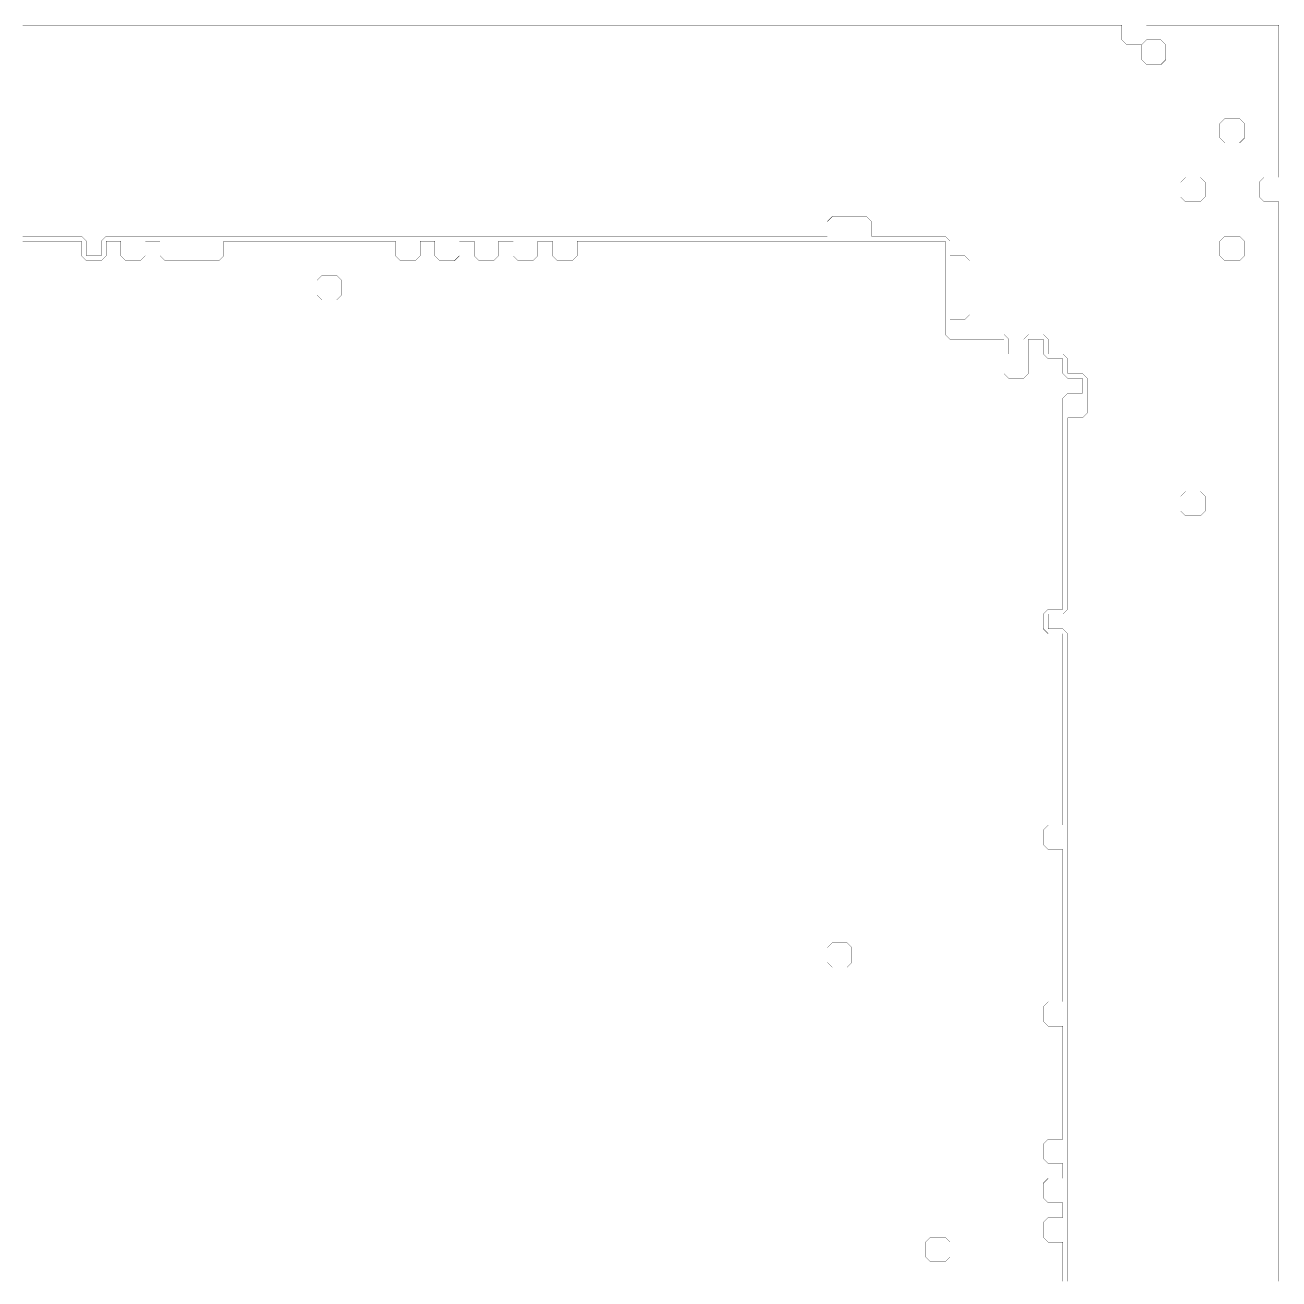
# Model space of a CAD drawing. Header units: metres. Extents: x 0 to 4990, y -4990 to 0.
# Drawn here: x 2495 to 4990, y -2495 to 0 of the extents above; entities that cross this region are included whole.
import ezdxf

# ---------------------------------------------------------------- set-up
doc = ezdxf.new("R2010")
doc.units = ezdxf.units.M
doc.layers.add('conductor', color=1, linetype='Continuous')
doc.layers.add('substrate', color=5, linetype='Continuous')

msp = doc.modelspace()

# ---------------------------------------------------------------- linework, layer by layer
at = {"layer": 'conductor', "const_width": 0.5}
msp.add_lwpolyline([(4560.546875, -2500), (4560.546875, -2490.234375), (4560.546875, -2480.46875), (4560.546875, -2470.703125), (4560.546875, -2460.9375), (4560.546875, -2451.171875), (4560.546875, -2441.40625), (4560.546875, -2431.640625), (4560.546875, -2421.875), (4550.78125, -2421.875), (4541.015625, -2421.875), (4531.25, -2421.875), (4521.484375, -2412.109375), (4521.484375, -2402.34375), (4521.484375, -2392.578125), (4521.484375, -2382.8125), (4531.25, -2373.046875), (4541.015625, -2373.046875), (4550.78125, -2373.046875), (4560.546875, -2373.046875), (4560.546875, -2363.28125), (4560.546875, -2353.515625), (4560.546875, -2343.75), (4550.78125, -2343.75), (4541.015625, -2343.75), (4531.25, -2343.75), (4521.484375, -2333.984375), (4521.484375, -2324.21875), (4521.484375, -2314.453125), (4521.484375, -2304.6875), (4531.25, -2294.921875), (4541.015625, -2294.921875), (4550.78125, -2294.921875), (4560.546875, -2294.921875), (4560.546875, -2285.15625), (4560.546875, -2275.390625), (4560.546875, -2265.625), (4550.78125, -2265.625), (4541.015625, -2265.625), (4531.25, -2265.625), (4521.484375, -2255.859375), (4521.484375, -2246.09375), (4521.484375, -2236.328125), (4521.484375, -2226.5625), (4531.25, -2216.796875), (4541.015625, -2216.796875), (4550.78125, -2216.796875), (4560.546875, -2216.796875), (4560.546875, -2207.03125), (4560.546875, -2197.265625), (4560.546875, -2187.5), (4560.546875, -2177.734375), (4560.546875, -2167.96875), (4560.546875, -2158.203125), (4560.546875, -2148.4375), (4560.546875, -2138.671875), (4560.546875, -2128.90625), (4560.546875, -2119.140625), (4560.546875, -2109.375), (4560.546875, -2099.609375), (4560.546875, -2089.84375), (4560.546875, -2080.078125), (4560.546875, -2070.3125), (4560.546875, -2060.546875), (4560.546875, -2050.78125), (4560.546875, -2041.015625), (4560.546875, -2031.25), (4560.546875, -2021.484375), (4560.546875, -2011.71875), (4560.546875, -2001.953125), (4560.546875, -1992.1875), (4550.78125, -1992.1875), (4541.015625, -1992.1875), (4531.25, -1992.1875), (4521.484375, -1982.421875), (4521.484375, -1972.65625), (4521.484375, -1962.890625), (4521.484375, -1953.125), (4531.25, -1943.359375), (4541.015625, -1943.359375), (4550.78125, -1943.359375), (4560.546875, -1943.359375), (4560.546875, -1933.59375), (4560.546875, -1923.828125), (4560.546875, -1914.0625), (4560.546875, -1904.296875), (4560.546875, -1894.53125), (4560.546875, -1884.765625), (4560.546875, -1875), (4560.546875, -1865.234375), (4560.546875, -1855.46875), (4560.546875, -1845.703125), (4560.546875, -1835.9375), (4560.546875, -1826.171875), (4560.546875, -1816.40625), (4560.546875, -1806.640625), (4560.546875, -1796.875), (4560.546875, -1787.109375), (4560.546875, -1777.34375), (4560.546875, -1767.578125), (4560.546875, -1757.8125), (4560.546875, -1748.046875), (4560.546875, -1738.28125), (4560.546875, -1728.515625), (4560.546875, -1718.75), (4560.546875, -1708.984375), (4560.546875, -1699.21875), (4560.546875, -1689.453125), (4560.546875, -1679.6875), (4560.546875, -1669.921875), (4560.546875, -1660.15625), (4560.546875, -1650.390625), (4560.546875, -1640.625), (4550.78125, -1640.625), (4541.015625, -1640.625), (4531.25, -1640.625), (4521.484375, -1630.859375), (4521.484375, -1621.09375), (4521.484375, -1611.328125), (4521.484375, -1601.5625), (4531.25, -1591.796875), (4541.015625, -1591.796875), (4550.78125, -1591.796875), (4560.546875, -1591.796875), (4560.546875, -1582.03125), (4560.546875, -1572.265625), (4560.546875, -1562.5), (4560.546875, -1552.734375), (4560.546875, -1542.96875), (4560.546875, -1533.203125), (4560.546875, -1523.4375), (4560.546875, -1513.671875), (4560.546875, -1503.90625), (4560.546875, -1494.140625), (4560.546875, -1484.375), (4560.546875, -1474.609375), (4560.546875, -1464.84375), (4560.546875, -1455.078125), (4560.546875, -1445.3125), (4560.546875, -1435.546875), (4560.546875, -1425.78125), (4560.546875, -1416.015625), (4560.546875, -1406.25), (4560.546875, -1396.484375), (4560.546875, -1386.71875), (4560.546875, -1376.953125), (4560.546875, -1367.1875), (4560.546875, -1357.421875), (4560.546875, -1347.65625), (4560.546875, -1337.890625), (4560.546875, -1328.125), (4560.546875, -1318.359375), (4560.546875, -1308.59375), (4560.546875, -1298.828125), (4560.546875, -1289.0625), (4560.546875, -1279.296875), (4560.546875, -1269.53125), (4560.546875, -1259.765625), (4560.546875, -1250), (4560.546875, -1240.234375), (4560.546875, -1230.46875), (4560.546875, -1220.703125), (4560.546875, -1210.9375), (4550.78125, -1210.9375), (4541.015625, -1210.9375), (4531.25, -1210.9375), (4521.484375, -1201.171875), (4521.484375, -1191.40625), (4521.484375, -1181.640625), (4521.484375, -1171.875), (4531.25, -1162.109375), (4541.015625, -1162.109375), (4550.78125, -1162.109375), (4560.546875, -1162.109375), (4560.546875, -1152.34375), (4560.546875, -1142.578125), (4560.546875, -1132.8125), (4560.546875, -1123.046875), (4560.546875, -1113.28125), (4560.546875, -1103.515625), (4560.546875, -1093.75), (4560.546875, -1083.984375), (4560.546875, -1074.21875), (4560.546875, -1064.453125), (4560.546875, -1054.6875), (4560.546875, -1044.921875), (4560.546875, -1035.15625), (4560.546875, -1025.390625), (4560.546875, -1015.625), (4560.546875, -1005.859375), (4560.546875, -996.09375), (4560.546875, -986.328125), (4560.546875, -976.5625), (4560.546875, -966.796875), (4560.546875, -957.03125), (4560.546875, -947.265625), (4560.546875, -937.5), (4560.546875, -927.734375), (4560.546875, -917.96875), (4560.546875, -908.203125), (4560.546875, -898.4375), (4560.546875, -888.671875), (4560.546875, -878.90625), (4560.546875, -869.140625), (4560.546875, -859.375), (4560.546875, -849.609375), (4560.546875, -839.84375), (4560.546875, -830.078125), (4560.546875, -820.3125), (4560.546875, -810.546875), (4560.546875, -800.78125), (4560.546875, -791.015625), (4560.546875, -781.25), (4560.546875, -771.484375), (4560.546875, -761.71875), (4560.546875, -751.953125), (4560.546875, -742.1875), (4570.3125, -732.421875), (4580.078125, -732.421875), (4589.84375, -732.421875), (4599.609375, -732.421875), (4599.609375, -722.65625), (4599.609375, -712.890625), (4599.609375, -703.125), (4589.84375, -703.125), (4580.078125, -703.125), (4570.3125, -703.125), (4560.546875, -693.359375), (4560.546875, -683.59375), (4560.546875, -673.828125), (4560.546875, -664.0625), (4550.78125, -664.0625), (4541.015625, -664.0625), (4531.25, -664.0625), (4521.484375, -654.296875), (4521.484375, -644.53125), (4521.484375, -634.765625), (4521.484375, -625), (4511.71875, -625), (4501.953125, -625), (4492.1875, -625), (4492.1875, -634.765625), (4492.1875, -644.53125), (4492.1875, -654.296875), (4492.1875, -664.0625), (4492.1875, -673.828125), (4492.1875, -683.59375), (4492.1875, -693.359375), (4482.421875, -703.125), (4472.65625, -703.125), (4462.890625, -703.125), (4453.125, -703.125), (4443.359375, -693.359375), (4443.359375, -683.59375), (4443.359375, -673.828125), (4443.359375, -664.0625), (4443.359375, -654.296875), (4443.359375, -644.53125), (4443.359375, -634.765625), (4443.359375, -625), (4433.59375, -625), (4423.828125, -625), (4414.0625, -625), (4404.296875, -625), (4394.53125, -625), (4384.765625, -625), (4375, -625), (4365.234375, -625), (4355.46875, -625), (4345.703125, -625), (4335.9375, -625), (4326.171875, -615.234375), (4326.171875, -605.46875), (4326.171875, -595.703125), (4326.171875, -585.9375), (4326.171875, -576.171875), (4326.171875, -566.40625), (4326.171875, -556.640625), (4326.171875, -546.875), (4326.171875, -537.109375), (4326.171875, -527.34375), (4326.171875, -517.578125), (4326.171875, -507.8125), (4326.171875, -498.046875), (4326.171875, -488.28125), (4326.171875, -478.515625), (4326.171875, -468.75), (4326.171875, -458.984375), (4326.171875, -449.21875), (4326.171875, -439.453125), (4326.171875, -429.6875), (4316.40625, -429.6875), (4306.640625, -429.6875), (4296.875, -429.6875), (4287.109375, -429.6875), (4277.34375, -429.6875), (4267.578125, -429.6875), (4257.8125, -429.6875), (4248.046875, -429.6875), (4238.28125, -429.6875), (4228.515625, -429.6875), (4218.75, -429.6875), (4208.984375, -429.6875), (4199.21875, -429.6875), (4189.453125, -429.6875), (4179.6875, -429.6875), (4169.921875, -429.6875), (4160.15625, -429.6875), (4150.390625, -429.6875), (4140.625, -429.6875), (4130.859375, -429.6875), (4121.09375, -429.6875), (4111.328125, -429.6875), (4101.5625, -429.6875), (4091.796875, -429.6875), (4082.03125, -429.6875), (4072.265625, -429.6875), (4062.5, -429.6875), (4052.734375, -429.6875), (4042.96875, -429.6875), (4033.203125, -429.6875), (4023.4375, -429.6875), (4013.671875, -429.6875), (4003.90625, -429.6875), (3994.140625, -429.6875), (3984.375, -429.6875), (3974.609375, -429.6875), (3964.84375, -429.6875), (3955.078125, -429.6875), (3945.3125, -429.6875), (3935.546875, -429.6875), (3925.78125, -429.6875), (3916.015625, -429.6875), (3906.25, -429.6875), (3896.484375, -429.6875), (3886.71875, -429.6875), (3876.953125, -429.6875), (3867.1875, -429.6875), (3857.421875, -429.6875), (3847.65625, -429.6875), (3837.890625, -429.6875), (3828.125, -429.6875), (3818.359375, -429.6875), (3808.59375, -429.6875), (3798.828125, -429.6875), (3789.0625, -429.6875), (3779.296875, -429.6875), (3769.53125, -429.6875), (3759.765625, -429.6875), (3750, -429.6875), (3740.234375, -429.6875), (3730.46875, -429.6875), (3720.703125, -429.6875), (3710.9375, -429.6875), (3701.171875, -429.6875), (3691.40625, -429.6875), (3681.640625, -429.6875), (3671.875, -429.6875), (3662.109375, -429.6875), (3652.34375, -429.6875), (3642.578125, -429.6875), (3632.8125, -429.6875), (3623.046875, -429.6875), (3613.28125, -429.6875), (3603.515625, -429.6875), (3593.75, -429.6875), (3593.75, -439.453125), (3593.75, -449.21875), (3593.75, -458.984375), (3583.984375, -468.75), (3574.21875, -468.75), (3564.453125, -468.75), (3554.6875, -468.75), (3544.921875, -458.984375), (3544.921875, -449.21875), (3544.921875, -439.453125), (3544.921875, -429.6875), (3535.15625, -429.6875), (3525.390625, -429.6875), (3515.625, -429.6875), (3515.625, -439.453125), (3515.625, -449.21875), (3515.625, -458.984375), (3505.859375, -468.75), (3496.09375, -468.75), (3486.328125, -468.75), (3476.5625, -468.75), (3466.796875, -458.984375), (3466.796875, -449.21875), (3466.796875, -439.453125), (3466.796875, -429.6875), (3457.03125, -429.6875), (3447.265625, -429.6875), (3437.5, -429.6875), (3437.5, -439.453125), (3437.5, -449.21875), (3437.5, -458.984375), (3427.734375, -468.75), (3417.96875, -468.75), (3408.203125, -468.75), (3398.4375, -468.75), (3388.671875, -458.984375), (3388.671875, -449.21875), (3388.671875, -439.453125), (3388.671875, -429.6875), (3378.90625, -429.6875), (3369.140625, -429.6875), (3359.375, -429.6875), (3359.375, -439.453125), (3359.375, -449.21875), (3359.375, -458.984375), (3349.609375, -468.75), (3339.84375, -468.75), (3330.078125, -468.75), (3320.3125, -468.75), (3310.546875, -458.984375), (3310.546875, -449.21875), (3310.546875, -439.453125), (3310.546875, -429.6875), (3300.78125, -429.6875), (3291.015625, -429.6875), (3281.25, -429.6875), (3281.25, -439.453125), (3281.25, -449.21875), (3281.25, -458.984375), (3271.484375, -468.75), (3261.71875, -468.75), (3251.953125, -468.75), (3242.1875, -468.75), (3232.421875, -458.984375), (3232.421875, -449.21875), (3232.421875, -439.453125), (3232.421875, -429.6875), (3222.65625, -429.6875), (3212.890625, -429.6875), (3203.125, -429.6875), (3193.359375, -429.6875), (3183.59375, -429.6875), (3173.828125, -429.6875), (3164.0625, -429.6875), (3154.296875, -429.6875), (3144.53125, -429.6875), (3134.765625, -429.6875), (3125, -429.6875), (3115.234375, -429.6875), (3105.46875, -429.6875), (3095.703125, -429.6875), (3085.9375, -429.6875), (3076.171875, -429.6875), (3066.40625, -429.6875), (3056.640625, -429.6875), (3046.875, -429.6875), (3037.109375, -429.6875), (3027.34375, -429.6875), (3017.578125, -429.6875), (3007.8125, -429.6875), (2998.046875, -429.6875), (2988.28125, -429.6875), (2978.515625, -429.6875), (2968.75, -429.6875), (2958.984375, -429.6875), (2949.21875, -429.6875), (2939.453125, -429.6875), (2929.6875, -429.6875), (2919.921875, -429.6875), (2910.15625, -429.6875), (2900.390625, -429.6875), (2890.625, -429.6875), (2890.625, -439.453125), (2890.625, -449.21875), (2890.625, -458.984375), (2880.859375, -468.75), (2871.09375, -468.75), (2861.328125, -468.75), (2851.5625, -468.75), (2841.796875, -468.75), (2832.03125, -468.75), (2822.265625, -468.75), (2812.5, -468.75), (2802.734375, -468.75), (2792.96875, -468.75), (2783.203125, -468.75), (2773.4375, -468.75), (2763.671875, -458.984375), (2763.671875, -449.21875), (2763.671875, -439.453125), (2763.671875, -429.6875), (2753.90625, -429.6875), (2744.140625, -429.6875), (2734.375, -429.6875), (2734.375, -439.453125), (2734.375, -449.21875), (2734.375, -458.984375), (2724.609375, -468.75), (2714.84375, -468.75), (2705.078125, -468.75), (2695.3125, -468.75), (2685.546875, -458.984375), (2685.546875, -449.21875), (2685.546875, -439.453125), (2685.546875, -429.6875), (2675.78125, -429.6875), (2666.015625, -429.6875), (2656.25, -429.6875), (2656.25, -439.453125), (2656.25, -449.21875), (2656.25, -458.984375), (2646.484375, -468.75), (2636.71875, -468.75), (2626.953125, -468.75), (2617.1875, -468.75), (2607.421875, -458.984375), (2607.421875, -449.21875), (2607.421875, -439.453125), (2607.421875, -429.6875), (2597.65625, -429.6875), (2587.890625, -429.6875), (2578.125, -429.6875), (2568.359375, -429.6875), (2558.59375, -429.6875), (2548.828125, -429.6875), (2539.0625, -429.6875), (2529.296875, -429.6875), (2519.53125, -429.6875), (2509.765625, -429.6875), (2500, -429.6875), (2490.234375, -429.6875)], dxfattribs=at)
for points in [[(3076.171875, -507.8125), (3085.9375, -498.046875), (3095.703125, -498.046875), (3105.46875, -498.046875), (3115.234375, -498.046875), (3125, -507.8125), (3125, -517.578125), (3125, -527.34375), (3125, -537.109375), (3115.234375, -546.875), (3105.46875, -546.875), (3095.703125, -546.875), (3085.9375, -546.875), (3076.171875, -537.109375), (3076.171875, -527.34375), (3076.171875, -517.578125)], [(4091.796875, -1835.9375), (4101.5625, -1826.171875), (4111.328125, -1826.171875), (4121.09375, -1826.171875), (4130.859375, -1826.171875), (4140.625, -1835.9375), (4140.625, -1845.703125), (4140.625, -1855.46875), (4140.625, -1865.234375), (4130.859375, -1875), (4121.09375, -1875), (4111.328125, -1875), (4101.5625, -1875), (4091.796875, -1865.234375), (4091.796875, -1855.46875), (4091.796875, -1845.703125)], [(4287.109375, -2421.875), (4296.875, -2412.109375), (4306.640625, -2412.109375), (4316.40625, -2412.109375), (4326.171875, -2412.109375), (4335.9375, -2421.875), (4335.9375, -2431.640625), (4335.9375, -2441.40625), (4335.9375, -2451.171875), (4326.171875, -2460.9375), (4316.40625, -2460.9375), (4306.640625, -2460.9375), (4296.875, -2460.9375), (4287.109375, -2451.171875), (4287.109375, -2441.40625), (4287.109375, -2431.640625)]]:
    msp.add_lwpolyline(points, close=True, dxfattribs=at)
at = {"layer": 'substrate', "const_width": 0.5}
for points in [[(4990.234375, -2500), (4990.234375, -2490.234375), (4990.234375, -2480.46875), (4990.234375, -2470.703125), (4990.234375, -2460.9375), (4990.234375, -2451.171875), (4990.234375, -2441.40625), (4990.234375, -2431.640625), (4990.234375, -2421.875), (4990.234375, -2412.109375), (4990.234375, -2402.34375), (4990.234375, -2392.578125), (4990.234375, -2382.8125), (4990.234375, -2373.046875), (4990.234375, -2363.28125), (4990.234375, -2353.515625), (4990.234375, -2343.75), (4990.234375, -2333.984375), (4990.234375, -2324.21875), (4990.234375, -2314.453125), (4990.234375, -2304.6875), (4990.234375, -2294.921875), (4990.234375, -2285.15625), (4990.234375, -2275.390625), (4990.234375, -2265.625), (4990.234375, -2255.859375), (4990.234375, -2246.09375), (4990.234375, -2236.328125), (4990.234375, -2226.5625), (4990.234375, -2216.796875), (4990.234375, -2207.03125), (4990.234375, -2197.265625), (4990.234375, -2187.5), (4990.234375, -2177.734375), (4990.234375, -2167.96875), (4990.234375, -2158.203125), (4990.234375, -2148.4375), (4990.234375, -2138.671875), (4990.234375, -2128.90625), (4990.234375, -2119.140625), (4990.234375, -2109.375), (4990.234375, -2099.609375), (4990.234375, -2089.84375), (4990.234375, -2080.078125), (4990.234375, -2070.3125), (4990.234375, -2060.546875), (4990.234375, -2050.78125), (4990.234375, -2041.015625), (4990.234375, -2031.25), (4990.234375, -2021.484375), (4990.234375, -2011.71875), (4990.234375, -2001.953125), (4990.234375, -1992.1875), (4990.234375, -1982.421875), (4990.234375, -1972.65625), (4990.234375, -1962.890625), (4990.234375, -1953.125), (4990.234375, -1943.359375), (4990.234375, -1933.59375), (4990.234375, -1923.828125), (4990.234375, -1914.0625), (4990.234375, -1904.296875), (4990.234375, -1894.53125), (4990.234375, -1884.765625), (4990.234375, -1875), (4990.234375, -1865.234375), (4990.234375, -1855.46875), (4990.234375, -1845.703125), (4990.234375, -1835.9375), (4990.234375, -1826.171875), (4990.234375, -1816.40625), (4990.234375, -1806.640625), (4990.234375, -1796.875), (4990.234375, -1787.109375), (4990.234375, -1777.34375), (4990.234375, -1767.578125), (4990.234375, -1757.8125), (4990.234375, -1748.046875), (4990.234375, -1738.28125), (4990.234375, -1728.515625), (4990.234375, -1718.75), (4990.234375, -1708.984375), (4990.234375, -1699.21875), (4990.234375, -1689.453125), (4990.234375, -1679.6875), (4990.234375, -1669.921875), (4990.234375, -1660.15625), (4990.234375, -1650.390625), (4990.234375, -1640.625), (4990.234375, -1630.859375), (4990.234375, -1621.09375), (4990.234375, -1611.328125), (4990.234375, -1601.5625), (4990.234375, -1591.796875), (4990.234375, -1582.03125), (4990.234375, -1572.265625), (4990.234375, -1562.5), (4990.234375, -1552.734375), (4990.234375, -1542.96875), (4990.234375, -1533.203125), (4990.234375, -1523.4375), (4990.234375, -1513.671875), (4990.234375, -1503.90625), (4990.234375, -1494.140625), (4990.234375, -1484.375), (4990.234375, -1474.609375), (4990.234375, -1464.84375), (4990.234375, -1455.078125), (4990.234375, -1445.3125), (4990.234375, -1435.546875), (4990.234375, -1425.78125), (4990.234375, -1416.015625), (4990.234375, -1406.25), (4990.234375, -1396.484375), (4990.234375, -1386.71875), (4990.234375, -1376.953125), (4990.234375, -1367.1875), (4990.234375, -1357.421875), (4990.234375, -1347.65625), (4990.234375, -1337.890625), (4990.234375, -1328.125), (4990.234375, -1318.359375), (4990.234375, -1308.59375), (4990.234375, -1298.828125), (4990.234375, -1289.0625), (4990.234375, -1279.296875), (4990.234375, -1269.53125), (4990.234375, -1259.765625), (4990.234375, -1250), (4990.234375, -1240.234375), (4990.234375, -1230.46875), (4990.234375, -1220.703125), (4990.234375, -1210.9375), (4990.234375, -1201.171875), (4990.234375, -1191.40625), (4990.234375, -1181.640625), (4990.234375, -1171.875), (4990.234375, -1162.109375), (4990.234375, -1152.34375), (4990.234375, -1142.578125), (4990.234375, -1132.8125), (4990.234375, -1123.046875), (4990.234375, -1113.28125), (4990.234375, -1103.515625), (4990.234375, -1093.75), (4990.234375, -1083.984375), (4990.234375, -1074.21875), (4990.234375, -1064.453125), (4990.234375, -1054.6875), (4990.234375, -1044.921875), (4990.234375, -1035.15625), (4990.234375, -1025.390625), (4990.234375, -1015.625), (4990.234375, -1005.859375), (4990.234375, -996.09375), (4990.234375, -986.328125), (4990.234375, -976.5625), (4990.234375, -966.796875), (4990.234375, -957.03125), (4990.234375, -947.265625), (4990.234375, -937.5), (4990.234375, -927.734375), (4990.234375, -917.96875), (4990.234375, -908.203125), (4990.234375, -898.4375), (4990.234375, -888.671875), (4990.234375, -878.90625), (4990.234375, -869.140625), (4990.234375, -859.375), (4990.234375, -849.609375), (4990.234375, -839.84375), (4990.234375, -830.078125), (4990.234375, -820.3125), (4990.234375, -810.546875), (4990.234375, -800.78125), (4990.234375, -791.015625), (4990.234375, -781.25), (4990.234375, -771.484375), (4990.234375, -761.71875), (4990.234375, -751.953125), (4990.234375, -742.1875), (4990.234375, -732.421875), (4990.234375, -722.65625), (4990.234375, -712.890625), (4990.234375, -703.125), (4990.234375, -693.359375), (4990.234375, -683.59375), (4990.234375, -673.828125), (4990.234375, -664.0625), (4990.234375, -654.296875), (4990.234375, -644.53125), (4990.234375, -634.765625), (4990.234375, -625), (4990.234375, -615.234375), (4990.234375, -605.46875), (4990.234375, -595.703125), (4990.234375, -585.9375), (4990.234375, -576.171875), (4990.234375, -566.40625), (4990.234375, -556.640625), (4990.234375, -546.875), (4990.234375, -537.109375), (4990.234375, -527.34375), (4990.234375, -517.578125), (4990.234375, -507.8125), (4990.234375, -498.046875), (4990.234375, -488.28125), (4990.234375, -478.515625), (4990.234375, -468.75), (4990.234375, -458.984375), (4990.234375, -449.21875), (4990.234375, -439.453125), (4990.234375, -429.6875), (4990.234375, -419.921875), (4990.234375, -410.15625), (4990.234375, -400.390625), (4990.234375, -390.625), (4990.234375, -380.859375), (4990.234375, -371.09375), (4990.234375, -361.328125), (4990.234375, -351.5625), (4980.46875, -351.5625), (4970.703125, -351.5625), (4960.9375, -351.5625), (4951.171875, -341.796875), (4951.171875, -332.03125), (4951.171875, -322.265625), (4951.171875, -312.5), (4960.9375, -302.734375), (4970.703125, -302.734375), (4980.46875, -302.734375), (4990.234375, -302.734375), (4990.234375, -292.96875), (4990.234375, -283.203125), (4990.234375, -273.4375), (4990.234375, -263.671875), (4990.234375, -253.90625), (4990.234375, -244.140625), (4990.234375, -234.375), (4990.234375, -224.609375), (4990.234375, -214.84375), (4990.234375, -205.078125), (4990.234375, -195.3125), (4990.234375, -185.546875), (4990.234375, -175.78125), (4990.234375, -166.015625), (4990.234375, -156.25), (4990.234375, -146.484375), (4990.234375, -136.71875), (4990.234375, -126.953125), (4990.234375, -117.1875), (4990.234375, -107.421875), (4990.234375, -97.65625), (4990.234375, -87.890625), (4990.234375, -78.125), (4990.234375, -68.359375), (4990.234375, -58.59375), (4990.234375, -48.828125), (4990.234375, -39.0625), (4990.234375, -29.296875), (4990.234375, -19.53125), (4990.234375, -9.765625), (4990.234375, 0), (4980.46875, 0), (4970.703125, 0), (4960.9375, 0), (4951.171875, 0), (4941.40625, 0), (4931.640625, 0), (4921.875, 0), (4912.109375, 0), (4902.34375, 0), (4892.578125, 0), (4882.8125, 0), (4873.046875, 0), (4863.28125, 0), (4853.515625, 0), (4843.75, 0), (4833.984375, 0), (4824.21875, 0), (4814.453125, 0), (4804.6875, 0), (4794.921875, 0), (4785.15625, 0), (4775.390625, 0), (4765.625, 0), (4755.859375, 0), (4746.09375, 0), (4736.328125, 0), (4726.5625, 0), (4726.5625, -9.765625), (4726.5625, -19.53125), (4726.5625, -29.296875), (4716.796875, -39.0625), (4707.03125, -39.0625), (4697.265625, -39.0625), (4687.5, -39.0625), (4677.734375, -29.296875), (4677.734375, -19.53125), (4677.734375, -9.765625), (4677.734375, 0), (4667.96875, 0), (4658.203125, 0), (4648.4375, 0), (4638.671875, 0), (4628.90625, 0), (4619.140625, 0), (4609.375, 0), (4599.609375, 0), (4589.84375, 0), (4580.078125, 0), (4570.3125, 0), (4560.546875, 0), (4550.78125, 0), (4541.015625, 0), (4531.25, 0), (4521.484375, 0), (4511.71875, 0), (4501.953125, 0), (4492.1875, 0), (4482.421875, 0), (4472.65625, 0), (4462.890625, 0), (4453.125, 0), (4443.359375, 0), (4433.59375, 0), (4423.828125, 0), (4414.0625, 0), (4404.296875, 0), (4394.53125, 0), (4384.765625, 0), (4375, 0), (4365.234375, 0), (4355.46875, 0), (4345.703125, 0), (4335.9375, 0), (4326.171875, 0), (4316.40625, 0), (4306.640625, 0), (4296.875, 0), (4287.109375, 0), (4277.34375, 0), (4267.578125, 0), (4257.8125, 0), (4248.046875, 0), (4238.28125, 0), (4228.515625, 0), (4218.75, 0), (4208.984375, 0), (4199.21875, 0), (4189.453125, 0), (4179.6875, 0), (4169.921875, 0), (4160.15625, 0), (4150.390625, 0), (4140.625, 0), (4130.859375, 0), (4121.09375, 0), (4111.328125, 0), (4101.5625, 0), (4091.796875, 0), (4082.03125, 0), (4072.265625, 0), (4062.5, 0), (4052.734375, 0), (4042.96875, 0), (4033.203125, 0), (4023.4375, 0), (4013.671875, 0), (4003.90625, 0), (3994.140625, 0), (3984.375, 0), (3974.609375, 0), (3964.84375, 0), (3955.078125, 0), (3945.3125, 0), (3935.546875, 0), (3925.78125, 0), (3916.015625, 0), (3906.25, 0), (3896.484375, 0), (3886.71875, 0), (3876.953125, 0), (3867.1875, 0), (3857.421875, 0), (3847.65625, 0), (3837.890625, 0), (3828.125, 0), (3818.359375, 0), (3808.59375, 0), (3798.828125, 0), (3789.0625, 0), (3779.296875, 0), (3769.53125, 0), (3759.765625, 0), (3750, 0), (3740.234375, 0), (3730.46875, 0), (3720.703125, 0), (3710.9375, 0), (3701.171875, 0), (3691.40625, 0), (3681.640625, 0), (3671.875, 0), (3662.109375, 0), (3652.34375, 0), (3642.578125, 0), (3632.8125, 0), (3623.046875, 0), (3613.28125, 0), (3603.515625, 0), (3593.75, 0), (3583.984375, 0), (3574.21875, 0), (3564.453125, 0), (3554.6875, 0), (3544.921875, 0), (3535.15625, 0), (3525.390625, 0), (3515.625, 0), (3505.859375, 0), (3496.09375, 0), (3486.328125, 0), (3476.5625, 0), (3466.796875, 0), (3457.03125, 0), (3447.265625, 0), (3437.5, 0), (3427.734375, 0), (3417.96875, 0), (3408.203125, 0), (3398.4375, 0), (3388.671875, 0), (3378.90625, 0), (3369.140625, 0), (3359.375, 0), (3349.609375, 0), (3339.84375, 0), (3330.078125, 0), (3320.3125, 0), (3310.546875, 0), (3300.78125, 0), (3291.015625, 0), (3281.25, 0), (3271.484375, 0), (3261.71875, 0), (3251.953125, 0), (3242.1875, 0), (3232.421875, 0), (3222.65625, 0), (3212.890625, 0), (3203.125, 0), (3193.359375, 0), (3183.59375, 0), (3173.828125, 0), (3164.0625, 0), (3154.296875, 0), (3144.53125, 0), (3134.765625, 0), (3125, 0), (3115.234375, 0), (3105.46875, 0), (3095.703125, 0), (3085.9375, 0), (3076.171875, 0), (3066.40625, 0), (3056.640625, 0), (3046.875, 0), (3037.109375, 0), (3027.34375, 0), (3017.578125, 0), (3007.8125, 0), (2998.046875, 0), (2988.28125, 0), (2978.515625, 0), (2968.75, 0), (2958.984375, 0), (2949.21875, 0), (2939.453125, 0), (2929.6875, 0), (2919.921875, 0), (2910.15625, 0), (2900.390625, 0), (2890.625, 0), (2880.859375, 0), (2871.09375, 0), (2861.328125, 0), (2851.5625, 0), (2841.796875, 0), (2832.03125, 0), (2822.265625, 0), (2812.5, 0), (2802.734375, 0), (2792.96875, 0), (2783.203125, 0), (2773.4375, 0), (2763.671875, 0), (2753.90625, 0), (2744.140625, 0), (2734.375, 0), (2724.609375, 0), (2714.84375, 0), (2705.078125, 0), (2695.3125, 0), (2685.546875, 0), (2675.78125, 0), (2666.015625, 0), (2656.25, 0), (2646.484375, 0), (2636.71875, 0), (2626.953125, 0), (2617.1875, 0), (2607.421875, 0), (2597.65625, 0), (2587.890625, 0), (2578.125, 0), (2568.359375, 0), (2558.59375, 0), (2548.828125, 0), (2539.0625, 0), (2529.296875, 0), (2519.53125, 0), (2509.765625, 0), (2500, 0), (2490.234375, 0)], [(2490.234375, -419.921875), (2500, -419.921875), (2509.765625, -419.921875), (2519.53125, -419.921875), (2529.296875, -419.921875), (2539.0625, -419.921875), (2548.828125, -419.921875), (2558.59375, -419.921875), (2568.359375, -419.921875), (2578.125, -419.921875), (2587.890625, -419.921875), (2597.65625, -419.921875), (2607.421875, -419.921875), (2617.1875, -429.6875), (2617.1875, -439.453125), (2617.1875, -449.21875), (2617.1875, -458.984375), (2626.953125, -458.984375), (2636.71875, -458.984375), (2646.484375, -458.984375), (2646.484375, -449.21875), (2646.484375, -439.453125), (2646.484375, -429.6875), (2656.25, -419.921875), (2666.015625, -419.921875), (2675.78125, -419.921875), (2685.546875, -419.921875), (2695.3125, -419.921875), (2705.078125, -419.921875), (2714.84375, -419.921875), (2724.609375, -419.921875), (2734.375, -419.921875), (2744.140625, -419.921875), (2753.90625, -419.921875), (2763.671875, -419.921875), (2773.4375, -419.921875), (2783.203125, -419.921875), (2792.96875, -419.921875), (2802.734375, -419.921875), (2812.5, -419.921875), (2822.265625, -419.921875), (2832.03125, -419.921875), (2841.796875, -419.921875), (2851.5625, -419.921875), (2861.328125, -419.921875), (2871.09375, -419.921875), (2880.859375, -419.921875), (2890.625, -419.921875), (2900.390625, -419.921875), (2910.15625, -419.921875), (2919.921875, -419.921875), (2929.6875, -419.921875), (2939.453125, -419.921875), (2949.21875, -419.921875), (2958.984375, -419.921875), (2968.75, -419.921875), (2978.515625, -419.921875), (2988.28125, -419.921875), (2998.046875, -419.921875), (3007.8125, -419.921875), (3017.578125, -419.921875), (3027.34375, -419.921875), (3037.109375, -419.921875), (3046.875, -419.921875), (3056.640625, -419.921875), (3066.40625, -419.921875), (3076.171875, -419.921875), (3085.9375, -419.921875), (3095.703125, -419.921875), (3105.46875, -419.921875), (3115.234375, -419.921875), (3125, -419.921875), (3134.765625, -419.921875), (3144.53125, -419.921875), (3154.296875, -419.921875), (3164.0625, -419.921875), (3173.828125, -419.921875), (3183.59375, -419.921875), (3193.359375, -419.921875), (3203.125, -419.921875), (3212.890625, -419.921875), (3222.65625, -419.921875), (3232.421875, -419.921875), (3242.1875, -419.921875), (3251.953125, -419.921875), (3261.71875, -419.921875), (3271.484375, -419.921875), (3281.25, -419.921875), (3291.015625, -419.921875), (3300.78125, -419.921875), (3310.546875, -419.921875), (3320.3125, -419.921875), (3330.078125, -419.921875), (3339.84375, -419.921875), (3349.609375, -419.921875), (3359.375, -419.921875), (3369.140625, -419.921875), (3378.90625, -419.921875), (3388.671875, -419.921875), (3398.4375, -419.921875), (3408.203125, -419.921875), (3417.96875, -419.921875), (3427.734375, -419.921875), (3437.5, -419.921875), (3447.265625, -419.921875), (3457.03125, -419.921875), (3466.796875, -419.921875), (3476.5625, -419.921875), (3486.328125, -419.921875), (3496.09375, -419.921875), (3505.859375, -419.921875), (3515.625, -419.921875), (3525.390625, -419.921875), (3535.15625, -419.921875), (3544.921875, -419.921875), (3554.6875, -419.921875), (3564.453125, -419.921875), (3574.21875, -419.921875), (3583.984375, -419.921875), (3593.75, -419.921875), (3603.515625, -419.921875), (3613.28125, -419.921875), (3623.046875, -419.921875), (3632.8125, -419.921875), (3642.578125, -419.921875), (3652.34375, -419.921875), (3662.109375, -419.921875), (3671.875, -419.921875), (3681.640625, -419.921875), (3691.40625, -419.921875), (3701.171875, -419.921875), (3710.9375, -419.921875), (3720.703125, -419.921875), (3730.46875, -419.921875), (3740.234375, -419.921875), (3750, -419.921875), (3759.765625, -419.921875), (3769.53125, -419.921875), (3779.296875, -419.921875), (3789.0625, -419.921875), (3798.828125, -419.921875), (3808.59375, -419.921875), (3818.359375, -419.921875), (3828.125, -419.921875), (3837.890625, -419.921875), (3847.65625, -419.921875), (3857.421875, -419.921875), (3867.1875, -419.921875), (3876.953125, -419.921875), (3886.71875, -419.921875), (3896.484375, -419.921875), (3906.25, -419.921875), (3916.015625, -419.921875), (3925.78125, -419.921875), (3935.546875, -419.921875), (3945.3125, -419.921875), (3955.078125, -419.921875), (3964.84375, -419.921875), (3974.609375, -419.921875), (3984.375, -419.921875), (3994.140625, -419.921875), (4003.90625, -419.921875), (4013.671875, -419.921875), (4023.4375, -419.921875), (4033.203125, -419.921875), (4042.96875, -419.921875), (4052.734375, -419.921875), (4062.5, -419.921875), (4072.265625, -419.921875), (4082.03125, -419.921875), (4091.796875, -419.921875), (4091.796875, -410.15625), (4091.796875, -400.390625), (4091.796875, -390.625), (4101.5625, -380.859375), (4111.328125, -380.859375), (4121.09375, -380.859375), (4130.859375, -380.859375), (4140.625, -380.859375), (4150.390625, -380.859375), (4160.15625, -380.859375), (4169.921875, -380.859375), (4179.6875, -390.625), (4179.6875, -400.390625), (4179.6875, -410.15625), (4179.6875, -419.921875), (4189.453125, -419.921875), (4199.21875, -419.921875), (4208.984375, -419.921875), (4218.75, -419.921875), (4228.515625, -419.921875), (4238.28125, -419.921875), (4248.046875, -419.921875), (4257.8125, -419.921875), (4267.578125, -419.921875), (4277.34375, -419.921875), (4287.109375, -419.921875), (4296.875, -419.921875), (4306.640625, -419.921875), (4316.40625, -419.921875), (4326.171875, -419.921875), (4335.9375, -429.6875), (4335.9375, -439.453125), (4335.9375, -449.21875), (4335.9375, -458.984375), (4345.703125, -458.984375), (4355.46875, -458.984375), (4365.234375, -458.984375), (4375, -468.75), (4375, -478.515625), (4375, -488.28125), (4375, -498.046875), (4375, -507.8125), (4375, -517.578125), (4375, -527.34375), (4375, -537.109375), (4375, -546.875), (4375, -556.640625), (4375, -566.40625), (4375, -576.171875), (4365.234375, -585.9375), (4355.46875, -585.9375), (4345.703125, -585.9375), (4335.9375, -585.9375), (4335.9375, -595.703125), (4335.9375, -605.46875), (4335.9375, -615.234375), (4345.703125, -615.234375), (4355.46875, -615.234375), (4365.234375, -615.234375), (4375, -615.234375), (4384.765625, -615.234375), (4394.53125, -615.234375), (4404.296875, -615.234375), (4414.0625, -615.234375), (4423.828125, -615.234375), (4433.59375, -615.234375), (4443.359375, -615.234375), (4453.125, -625), (4453.125, -634.765625), (4453.125, -644.53125), (4453.125, -654.296875), (4462.890625, -654.296875), (4472.65625, -654.296875), (4482.421875, -654.296875), (4482.421875, -644.53125), (4482.421875, -634.765625), (4482.421875, -625), (4492.1875, -615.234375), (4501.953125, -615.234375), (4511.71875, -615.234375), (4521.484375, -615.234375), (4531.25, -625), (4531.25, -634.765625), (4531.25, -644.53125), (4531.25, -654.296875), (4541.015625, -654.296875), (4550.78125, -654.296875), (4560.546875, -654.296875), (4570.3125, -664.0625), (4570.3125, -673.828125), (4570.3125, -683.59375), (4570.3125, -693.359375), (4580.078125, -693.359375), (4589.84375, -693.359375), (4599.609375, -693.359375), (4609.375, -703.125), (4609.375, -712.890625), (4609.375, -722.65625), (4609.375, -732.421875), (4609.375, -742.1875), (4609.375, -751.953125), (4609.375, -761.71875), (4609.375, -771.484375), (4599.609375, -781.25), (4589.84375, -781.25), (4580.078125, -781.25), (4570.3125, -781.25), (4570.3125, -791.015625), (4570.3125, -800.78125), (4570.3125, -810.546875), (4570.3125, -820.3125), (4570.3125, -830.078125), (4570.3125, -839.84375), (4570.3125, -849.609375), (4570.3125, -859.375), (4570.3125, -869.140625), (4570.3125, -878.90625), (4570.3125, -888.671875), (4570.3125, -898.4375), (4570.3125, -908.203125), (4570.3125, -917.96875), (4570.3125, -927.734375), (4570.3125, -937.5), (4570.3125, -947.265625), (4570.3125, -957.03125), (4570.3125, -966.796875), (4570.3125, -976.5625), (4570.3125, -986.328125), (4570.3125, -996.09375), (4570.3125, -1005.859375), (4570.3125, -1015.625), (4570.3125, -1025.390625), (4570.3125, -1035.15625), (4570.3125, -1044.921875), (4570.3125, -1054.6875), (4570.3125, -1064.453125), (4570.3125, -1074.21875), (4570.3125, -1083.984375), (4570.3125, -1093.75), (4570.3125, -1103.515625), (4570.3125, -1113.28125), (4570.3125, -1123.046875), (4570.3125, -1132.8125), (4570.3125, -1142.578125), (4570.3125, -1152.34375), (4570.3125, -1162.109375), (4560.546875, -1171.875), (4550.78125, -1171.875), (4541.015625, -1171.875), (4531.25, -1171.875), (4531.25, -1181.640625), (4531.25, -1191.40625), (4531.25, -1201.171875), (4541.015625, -1201.171875), (4550.78125, -1201.171875), (4560.546875, -1201.171875), (4570.3125, -1210.9375), (4570.3125, -1220.703125), (4570.3125, -1230.46875), (4570.3125, -1240.234375), (4570.3125, -1250), (4570.3125, -1259.765625), (4570.3125, -1269.53125), (4570.3125, -1279.296875), (4570.3125, -1289.0625), (4570.3125, -1298.828125), (4570.3125, -1308.59375), (4570.3125, -1318.359375), (4570.3125, -1328.125), (4570.3125, -1337.890625), (4570.3125, -1347.65625), (4570.3125, -1357.421875), (4570.3125, -1367.1875), (4570.3125, -1376.953125), (4570.3125, -1386.71875), (4570.3125, -1396.484375), (4570.3125, -1406.25), (4570.3125, -1416.015625), (4570.3125, -1425.78125), (4570.3125, -1435.546875), (4570.3125, -1445.3125), (4570.3125, -1455.078125), (4570.3125, -1464.84375), (4570.3125, -1474.609375), (4570.3125, -1484.375), (4570.3125, -1494.140625), (4570.3125, -1503.90625), (4570.3125, -1513.671875), (4570.3125, -1523.4375), (4570.3125, -1533.203125), (4570.3125, -1542.96875), (4570.3125, -1552.734375), (4570.3125, -1562.5), (4570.3125, -1572.265625), (4570.3125, -1582.03125), (4570.3125, -1591.796875), (4570.3125, -1601.5625), (4570.3125, -1611.328125), (4570.3125, -1621.09375), (4570.3125, -1630.859375), (4570.3125, -1640.625), (4570.3125, -1650.390625), (4570.3125, -1660.15625), (4570.3125, -1669.921875), (4570.3125, -1679.6875), (4570.3125, -1689.453125), (4570.3125, -1699.21875), (4570.3125, -1708.984375), (4570.3125, -1718.75), (4570.3125, -1728.515625), (4570.3125, -1738.28125), (4570.3125, -1748.046875), (4570.3125, -1757.8125), (4570.3125, -1767.578125), (4570.3125, -1777.34375), (4570.3125, -1787.109375), (4570.3125, -1796.875), (4570.3125, -1806.640625), (4570.3125, -1816.40625), (4570.3125, -1826.171875), (4570.3125, -1835.9375), (4570.3125, -1845.703125), (4570.3125, -1855.46875), (4570.3125, -1865.234375), (4570.3125, -1875), (4570.3125, -1884.765625), (4570.3125, -1894.53125), (4570.3125, -1904.296875), (4570.3125, -1914.0625), (4570.3125, -1923.828125), (4570.3125, -1933.59375), (4570.3125, -1943.359375), (4570.3125, -1953.125), (4570.3125, -1962.890625), (4570.3125, -1972.65625), (4570.3125, -1982.421875), (4570.3125, -1992.1875), (4570.3125, -2001.953125), (4570.3125, -2011.71875), (4570.3125, -2021.484375), (4570.3125, -2031.25), (4570.3125, -2041.015625), (4570.3125, -2050.78125), (4570.3125, -2060.546875), (4570.3125, -2070.3125), (4570.3125, -2080.078125), (4570.3125, -2089.84375), (4570.3125, -2099.609375), (4570.3125, -2109.375), (4570.3125, -2119.140625), (4570.3125, -2128.90625), (4570.3125, -2138.671875), (4570.3125, -2148.4375), (4570.3125, -2158.203125), (4570.3125, -2167.96875), (4570.3125, -2177.734375), (4570.3125, -2187.5), (4570.3125, -2197.265625), (4570.3125, -2207.03125), (4570.3125, -2216.796875), (4570.3125, -2226.5625), (4570.3125, -2236.328125), (4570.3125, -2246.09375), (4570.3125, -2255.859375), (4570.3125, -2265.625), (4570.3125, -2275.390625), (4570.3125, -2285.15625), (4570.3125, -2294.921875), (4570.3125, -2304.6875), (4570.3125, -2314.453125), (4570.3125, -2324.21875), (4570.3125, -2333.984375), (4570.3125, -2343.75), (4570.3125, -2353.515625), (4570.3125, -2363.28125), (4570.3125, -2373.046875), (4570.3125, -2382.8125), (4570.3125, -2392.578125), (4570.3125, -2402.34375), (4570.3125, -2412.109375), (4570.3125, -2421.875), (4570.3125, -2431.640625), (4570.3125, -2441.40625), (4570.3125, -2451.171875), (4570.3125, -2460.9375), (4570.3125, -2470.703125), (4570.3125, -2480.46875), (4570.3125, -2490.234375), (4570.3125, -2500)]]:
    msp.add_lwpolyline(points, dxfattribs=at)
for points in [[(4716.796875, -39.0625), (4726.5625, -29.296875), (4736.328125, -29.296875), (4746.09375, -29.296875), (4755.859375, -29.296875), (4765.625, -39.0625), (4765.625, -48.828125), (4765.625, -58.59375), (4765.625, -68.359375), (4755.859375, -78.125), (4746.09375, -78.125), (4736.328125, -78.125), (4726.5625, -78.125), (4716.796875, -68.359375), (4716.796875, -58.59375), (4716.796875, -48.828125)], [(4873.046875, -195.3125), (4882.8125, -185.546875), (4892.578125, -185.546875), (4902.34375, -185.546875), (4912.109375, -185.546875), (4921.875, -195.3125), (4921.875, -205.078125), (4921.875, -214.84375), (4921.875, -224.609375), (4912.109375, -234.375), (4902.34375, -234.375), (4892.578125, -234.375), (4882.8125, -234.375), (4873.046875, -224.609375), (4873.046875, -214.84375), (4873.046875, -205.078125)], [(4794.921875, -312.5), (4804.6875, -302.734375), (4814.453125, -302.734375), (4824.21875, -302.734375), (4833.984375, -302.734375), (4843.75, -312.5), (4843.75, -322.265625), (4843.75, -332.03125), (4843.75, -341.796875), (4833.984375, -351.5625), (4824.21875, -351.5625), (4814.453125, -351.5625), (4804.6875, -351.5625), (4794.921875, -341.796875), (4794.921875, -332.03125), (4794.921875, -322.265625)], [(4873.046875, -429.6875), (4882.8125, -419.921875), (4892.578125, -419.921875), (4902.34375, -419.921875), (4912.109375, -419.921875), (4921.875, -429.6875), (4921.875, -439.453125), (4921.875, -449.21875), (4921.875, -458.984375), (4912.109375, -468.75), (4902.34375, -468.75), (4892.578125, -468.75), (4882.8125, -468.75), (4873.046875, -458.984375), (4873.046875, -449.21875), (4873.046875, -439.453125)], [(4794.921875, -937.5), (4804.6875, -927.734375), (4814.453125, -927.734375), (4824.21875, -927.734375), (4833.984375, -927.734375), (4843.75, -937.5), (4843.75, -947.265625), (4843.75, -957.03125), (4843.75, -966.796875), (4833.984375, -976.5625), (4824.21875, -976.5625), (4814.453125, -976.5625), (4804.6875, -976.5625), (4794.921875, -966.796875), (4794.921875, -957.03125), (4794.921875, -947.265625)]]:
    msp.add_lwpolyline(points, close=True, dxfattribs=at)

doc.saveas('drawing.dxf')
